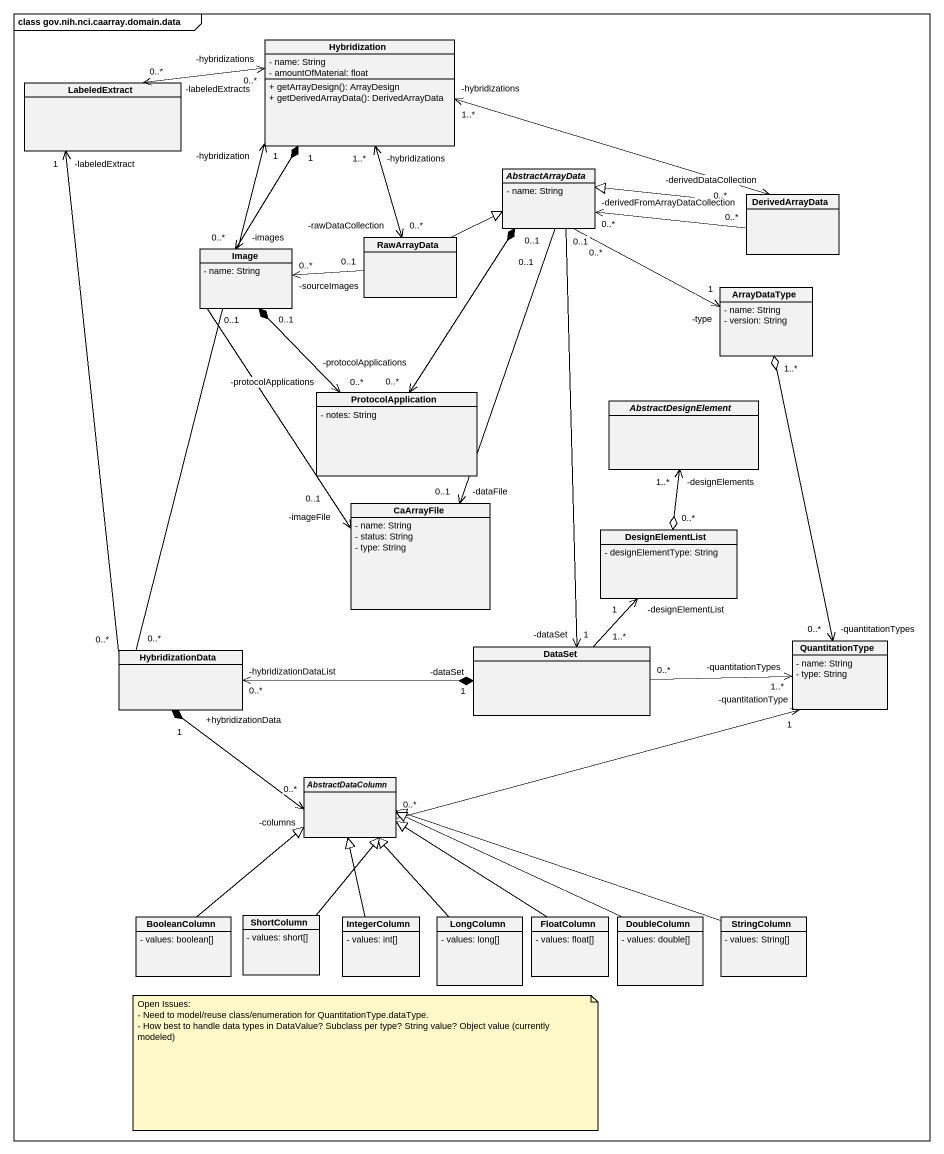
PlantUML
@startuml
mainframe class gov.nih.nci.caarray.domain.data
hide circle
hide empty members
skinparam classAttributeIconSize 0
class Hybridization {
  - name: String
  - amountOfMaterial: float
  + getArrayDesign(): ArrayDesign
  + getDerivedArrayData(): DerivedArrayData
}
class LabeledExtract
abstract class AbstractArrayData {
  - name: String
}
class DerivedArrayData
class RawArrayData
class Image {
  - name: String
}
class ArrayDataType {
  - name: String
  - version: String
}
class ProtocolApplication {
  - notes: String
}
abstract class AbstractDesignElement
class CaArrayFile {
  - name: String
  - status: String
  - type: String
}
class DesignElementList {
  - designElementType: String
}
class HybridizationData
class DataSet
class QuantitationType {
  - name: String
  - type: String
}
abstract class AbstractDataColumn
class BooleanColumn {
  - values: boolean[]
}
class ShortColumn {
  - values: short[]
}
class IntegerColumn {
  - values: int[]
}
class LongColumn {
  - values: long[]
}
class FloatColumn {
  - values: float[]
}
class DoubleColumn {
  - values: double[]
}
class StringColumn {
  - values: String[]
}
Hybridization "-hybridizations\n0..*" <-left-> "-labeledExtracts\n0..*" LabeledExtract
Hybridization "-hybridizations\n1..*" <-right-> "-derivedDataCollection\n0..*" DerivedArrayData
Hybridization "-hybridizations\n1..*" <--> "-rawDataCollection\n0..*" RawArrayData
Hybridization "1" *--> "-images\n0..*" Image
AbstractArrayData "0..*" -right-> "-type\n1" ArrayDataType
AbstractArrayData "0..1" *--> "-protocolApplications\n0..*" ProtocolApplication
AbstractArrayData "0..1" --> "-dataFile\n0..1" CaArrayFile
AbstractArrayData "0..1" --> "-dataSet\n1" DataSet
DerivedArrayData "0..*" -left-> "-derivedFromArrayDataCollection\n0..*" AbstractArrayData
DerivedArrayData -left-|> AbstractArrayData
RawArrayData -right-|> AbstractArrayData
RawArrayData "0..1" -left-> "-sourceImages\n0..*" Image
Image "0..1" *--> "-protocolApplications\n0..*" ProtocolApplication
Image "0..1" --> "-imageFile\n0..1" CaArrayFile
ArrayDataType "1..*" o--> "-quantitationTypes\n0..*" QuantitationType
DesignElementList "0..*" o-up-> "-designElements\n1..*" AbstractDesignElement
HybridizationData "0..*" -up-> "-hybridization\n1" Hybridization
HybridizationData "0..*" -up-> "-labeledExtract\n1" LabeledExtract
HybridizationData "+hybridizationData\n1" *--> "-columns\n0..*" AbstractDataColumn
DataSet "1..*" -up-> "-designElementList\n1" DesignElementList
DataSet "-dataSet\n1" *-left-> "-hybridizationDataList\n0..*" HybridizationData
DataSet "0..*" -right-> "-quantitationTypes\n1..*" QuantitationType
AbstractDataColumn "0..*" -right-> "-quantitationType\n1" QuantitationType
BooleanColumn -up-|> AbstractDataColumn
ShortColumn -up-|> AbstractDataColumn
IntegerColumn -up-|> AbstractDataColumn
LongColumn -up-|> AbstractDataColumn
FloatColumn -up-|> AbstractDataColumn
DoubleColumn -left-|> AbstractDataColumn
StringColumn -left-|> AbstractDataColumn
note as N1
  Open Issues:
  - Need to model/reuse class/enumeration for QuantitationType.dataType.
  - How best to handle data types in DataValue? Subclass per type? String value? Object value (currently modeled)
end note
@enduml
